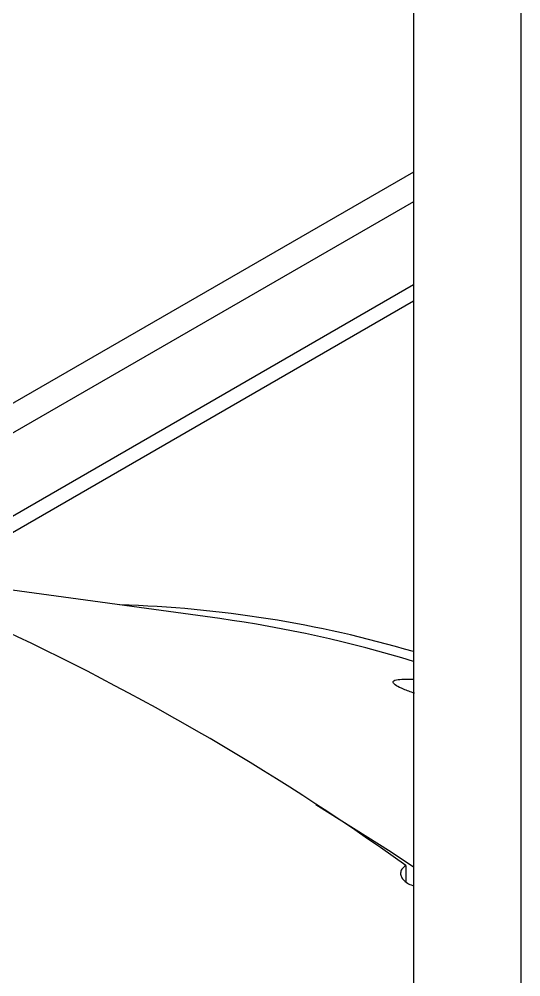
# Model space of a CAD drawing. Extents: x 16.7 to 113.1, y 4.5 to 84.5.
# Drawn here: x 27.339 to 27.961, y 14.026 to 15.214 of the extents above; entities that cross this region are included whole.
import ezdxf

# ---------------------------------------------------------------- set-up
doc = ezdxf.new("R2010")
doc.units = 0
doc.header["$MEASUREMENT"] = 0
doc.layers.add('OBJECT', color=7, linetype='CONTINUOUS')

msp = doc.modelspace()

# ---------------------------------------------------------------- linework, layer by layer
at = {"layer": 'OBJECT'}
for p, q in [((27.8284, 15.408), (27.8284, 8.0814)), ((27.9613, 15.3312), (27.9613, 8.0047)), ((27.8284, 15.0245), (27.2394, 14.6845)), ((27.8284, 14.9876), (27.2359, 14.6457)), ((27.2554, 14.5541), (27.8284, 14.8848)), ((27.8284, 14.8641), (27.2862, 14.5511)), ((27.588, 14.4706), (27.2639, 14.5148)), ((27.8188, 14.1642), (27.8188, 14.144))]:
    msp.add_line(p, q, dxfattribs=at)
at = {"layer": 'OBJECT', "flags": 128}
msp.add_lwpolyline([(27.7073, 14.2401), (27.8005, 14.1811), (27.8284, 14.1626)], dxfattribs=at)
at = {"layer": 'OBJECT'}
for centre, radius, start, end in [((27.4238, 13.0597), 1.4283, 73.5482, 88.3844), ((25.9802, 11.5958), 3.1586, 54.4029, 65.6025), ((27.3701, 12.9153), 1.5704, 73.0349, 82.0247)]:
    msp.add_arc(centre, radius, start, end, dxfattribs=at)
for points, knots in [([(27.8294, 14.3779), (27.8246, 14.3796), (27.815, 14.3831), (27.8057, 14.3879), (27.8014, 14.3922), (27.8063, 14.3957), (27.8201, 14.3954), (27.8284, 14.3952)], [0, 0, 0, 0, 0.1188039, 0.2375324, 0.3874571, 0.6320612, 1, 1, 1, 1]), ([(27.8284, 12.9131), (27.7575, 12.9945), (27.607, 13.1676), (27.3623, 13.4019), (27.1009, 13.6182), (26.8346, 13.8025), (26.567, 13.9535), (26.3016, 14.0677), (26.0414, 14.1453), (25.7994, 14.1827), (25.5766, 14.1866), (25.444, 14.1635), (25.3777, 14.152)], [0, 0, 0, 0, 0.091855, 0.195255, 0.298654, 0.402383, 0.505783, 0.609182, 0.712911, 0.816311, 0.908155, 1, 1, 1, 1]), ([(27.8188, 14.1642), (27.8172, 14.1631), (27.814, 14.1608), (27.812, 14.1561), (27.8123, 14.1512), (27.8153, 14.1464), (27.8204, 14.1424), (27.8251, 14.14), (27.828, 14.1395), (27.8284, 14.1395)], [0, 0, 0, 0, 0.161678, 0.323343, 0.48545, 0.648546, 0.81266, 0.977387, 1, 1, 1, 1])]:
    msp.add_open_spline(points, degree=3, knots=knots, dxfattribs=at)

doc.saveas('drawing.dxf')
